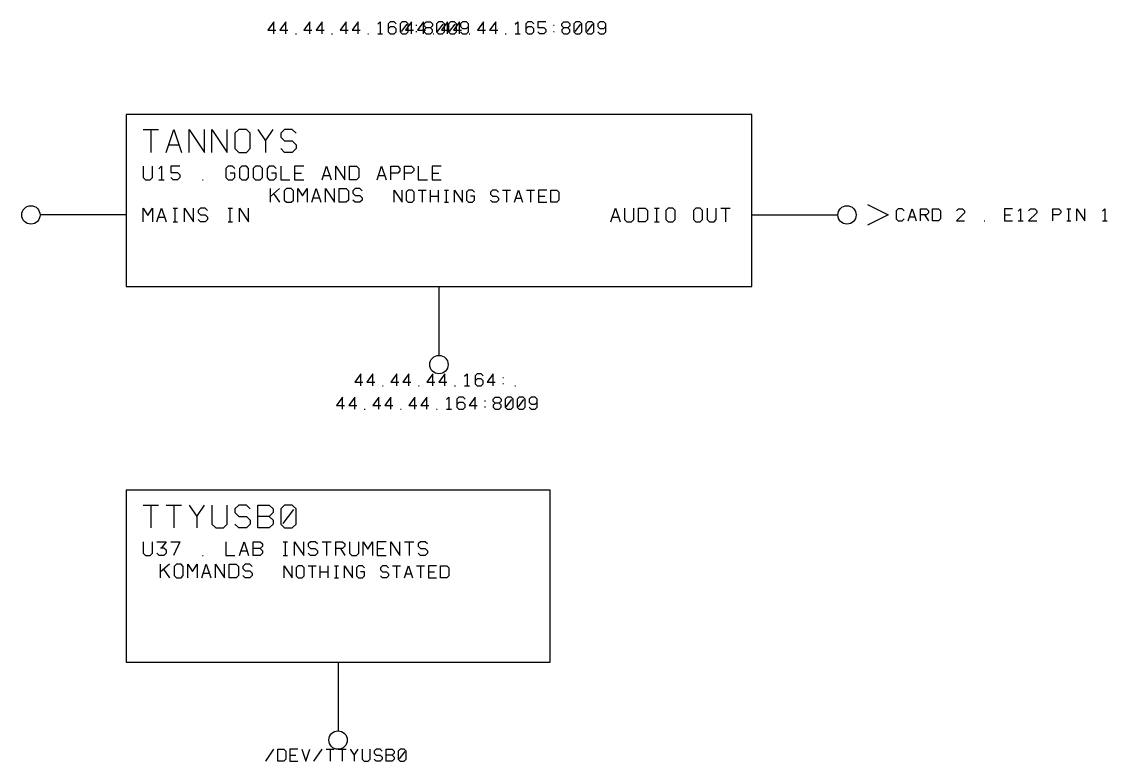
# Model space of a CAD drawing. Header units: millimetres. Extents: x 10 to 2534, y 10 to 1372.
# Drawn here: x 603.9 to 793.3, y 1070.3 to 1199.3 of the extents above; entities that cross this region are included whole.
import ezdxf

# ---------------------------------------------------------------- set-up
doc = ezdxf.new("R2010")
doc.units = ezdxf.units.MM
for name, color, linetype, lineweight in [('DEVICE', 7, 'CONTINUOUS', 25), ('LABEL', 8, 'CONTINUOUS', 25), ('PANE', 250, 'CONTINUOUS', 25), ('POINT', 4, 'CONTINUOUS', 25), ('PORT_BUS', 5, 'CONTINUOUS', 25), ('PORT_IN', 3, 'CONTINUOUS', 25), ('PORT_OUT', 30, 'CONTINUOUS', 25), ('PORTAL', 2, 'CONTINUOUS', 25)]:
    doc.layers.add(name, color=color, linetype=linetype, lineweight=lineweight)

msp = doc.modelspace()

# ---------------------------------------------------------------- linework, layer by layer
at = {"layer": 'DEVICE'}
for points in [[(622.1, 1153.1), (731.3, 1153.1), (731.3, 1183.1), (622.1, 1183.1)], [(622.1, 1087.6), (696.1, 1087.6), (696.1, 1117.6), (622.1, 1117.6)]]:
    msp.add_lwpolyline(points, close=True, dxfattribs=at)
at = {"layer": 'LABEL'}
for points in [[(625.1, 1180.5), (627.766667, 1180.5)], [(626.433333, 1180.5), (626.433333, 1176.5)], [(629.1, 1176.5), (630.433333, 1180.5), (631.766667, 1176.5)], [(633.1, 1176.5), (633.1, 1180.5), (635.766667, 1176.5), (635.766667, 1180.5)], [(637.1, 1176.5), (637.1, 1180.5), (639.766667, 1176.5), (639.766667, 1180.5)], [(641.766667, 1176.5), (643.1, 1176.5), (643.766667, 1177.166667), (643.766667, 1179.833333), (643.1, 1180.5), (641.766667, 1180.5), (641.1, 1179.833333), (641.1, 1177.166667), (641.766667, 1176.5)], [(645.1, 1180.5), (646.433333, 1178.5), (647.766667, 1180.5)], [(651.766667, 1179.833333), (651.1, 1180.5), (649.766667, 1180.5), (649.1, 1179.833333), (649.1, 1179.166667), (649.766667, 1178.5), (651.1, 1178.5), (651.766667, 1177.833333), (651.766667, 1177.166667), (651.1, 1176.5), (649.766667, 1176.5), (649.1, 1177.166667)], [(646.433333, 1178.5), (646.433333, 1176.5)], [(629.566667, 1177.833333), (631.3, 1177.833333)], [(625.1, 1174.1), (625.1, 1172.1), (625.5, 1171.7), (626.3, 1171.7), (626.7, 1172.1), (626.7, 1174.1)], [(627.82, 1173.62), (628.3, 1174.1), (628.3, 1171.7)], [(631.5, 1174.1), (629.9, 1174.1), (629.9, 1172.98), (631.1, 1172.98), (631.5, 1172.58), (631.5, 1172.1), (631.1, 1171.7), (630.3, 1171.7), (629.9, 1172.1)], [(641.1, 1173.7), (640.7, 1174.1), (639.9, 1174.1), (639.5, 1173.7), (639.5, 1172.1), (639.9, 1171.7), (640.7, 1171.7), (641.1, 1172.1), (641.1, 1172.9), (640.3, 1172.9)], [(642.3, 1171.7), (643.1, 1171.7), (643.5, 1172.1), (643.5, 1173.7), (643.1, 1174.1), (642.3, 1174.1), (641.9, 1173.7), (641.9, 1172.1), (642.3, 1171.7)], [(644.7, 1171.7), (645.5, 1171.7), (645.9, 1172.1), (645.9, 1173.7), (645.5, 1174.1), (644.7, 1174.1), (644.3, 1173.7), (644.3, 1172.1), (644.7, 1171.7)], [(648.3, 1173.7), (647.9, 1174.1), (647.1, 1174.1), (646.7, 1173.7), (646.7, 1172.1), (647.1, 1171.7), (647.9, 1171.7), (648.3, 1172.1), (648.3, 1172.9), (647.5, 1172.9)], [(649.1, 1174.1), (649.1, 1171.7), (650.7, 1171.7)], [(653.1, 1174.1), (651.5, 1174.1), (651.5, 1171.7), (653.1, 1171.7)], [(651.5, 1172.9), (652.7, 1172.9)], [(656.3, 1171.7), (657.1, 1174.1), (657.9, 1171.7)], [(658.7, 1171.7), (658.7, 1174.1), (660.3, 1171.7), (660.3, 1174.1)], [(661.1, 1171.7), (661.1, 1174.1), (662.3, 1174.1), (662.7, 1173.7), (662.7, 1172.1), (662.3, 1171.7), (661.1, 1171.7)], [(665.9, 1171.7), (666.7, 1174.1), (667.5, 1171.7)], [(668.3, 1171.7), (668.3, 1174.1), (669.5, 1174.1), (669.9, 1173.7), (669.9, 1173.3), (669.5, 1172.9), (668.3, 1172.9)], [(670.7, 1171.7), (670.7, 1174.1), (671.9, 1174.1), (672.3, 1173.7), (672.3, 1173.3), (671.9, 1172.9), (670.7, 1172.9)], [(673.1, 1174.1), (673.1, 1171.7), (674.7, 1171.7)], [(677.1, 1174.1), (675.5, 1174.1), (675.5, 1171.7), (677.1, 1171.7)], [(675.5, 1172.9), (676.7, 1172.9)], [(627.82, 1171.7), (628.78, 1171.7)], [(635.42, 1171.7), (635.58, 1171.7)], [(656.58, 1172.5), (657.62, 1172.5)], [(666.18, 1172.5), (667.22, 1172.5)], [(625.1, 1164.4), (625.1, 1166.8), (625.9, 1165.52), (626.7, 1166.8), (626.7, 1164.4)], [(627.5, 1164.4), (628.3, 1166.8), (629.1, 1164.4)], [(627.78, 1165.2), (628.82, 1165.2)], [(630.3, 1166.8), (631.1, 1166.8)], [(630.7, 1164.4), (630.7, 1166.8)], [(632.3, 1164.4), (632.3, 1166.8), (633.9, 1164.4), (633.9, 1166.8)], [(636.3, 1166.4), (635.9, 1166.8), (635.1, 1166.8), (634.7, 1166.4), (634.7, 1166), (635.1, 1165.6), (635.9, 1165.6), (636.3, 1165.2), (636.3, 1164.8), (635.9, 1164.4), (635.1, 1164.4), (634.7, 1164.8)], [(639.9, 1166.8), (640.7, 1166.8)], [(640.3, 1164.4), (640.3, 1166.8)], [(641.9, 1164.4), (641.9, 1166.8), (643.5, 1164.4), (643.5, 1166.8)], [(706.7, 1164.4), (707.5, 1166.8), (708.3, 1164.4)], [(706.98, 1165.2), (708.02, 1165.2)], [(709.1, 1166.8), (709.1, 1164.8), (709.5, 1164.4), (710.3, 1164.4), (710.7, 1164.8), (710.7, 1166.8)], [(711.5, 1164.4), (711.5, 1166.8), (712.7, 1166.8), (713.1, 1166.4), (713.1, 1164.8), (712.7, 1164.4), (711.5, 1164.4)], [(714.3, 1166.8), (715.1, 1166.8)], [(714.7, 1164.4), (714.7, 1166.8)], [(716.7, 1164.4), (717.5, 1164.4), (717.9, 1164.8), (717.9, 1166.4), (717.5, 1166.8), (716.7, 1166.8), (716.3, 1166.4), (716.3, 1164.8), (716.7, 1164.4)], [(721.5, 1164.4), (722.3, 1164.4), (722.7, 1164.8), (722.7, 1166.4), (722.3, 1166.8), (721.5, 1166.8), (721.1, 1166.4), (721.1, 1164.8), (721.5, 1164.4)], [(723.5, 1166.8), (723.5, 1164.8), (723.9, 1164.4), (724.7, 1164.4), (725.1, 1164.8), (725.1, 1166.8)], [(725.9, 1166.8), (727.5, 1166.8)], [(726.7, 1166.8), (726.7, 1164.4)], [(630.3, 1164.4), (631.1, 1164.4)], [(639.9, 1164.4), (640.7, 1164.4)], [(714.3, 1164.4), (715.1, 1164.4)], [(663.05, 1135.8), (663.05, 1137.9), (662, 1136.43), (663.4, 1136.43)], [(665.15, 1135.8), (665.15, 1137.9), (664.1, 1136.43), (665.5, 1136.43)], [(669.35, 1135.8), (669.35, 1137.9), (668.3, 1136.43), (669.7, 1136.43)], [(671.45, 1135.8), (671.45, 1137.9), (670.4, 1136.43), (671.8, 1136.43)], [(675.65, 1135.8), (675.65, 1137.9), (674.6, 1136.43), (676, 1136.43)], [(677.75, 1135.8), (677.75, 1137.9), (676.7, 1136.43), (678.1, 1136.43)], [(681.18, 1137.48), (681.6, 1137.9), (681.6, 1135.8)], [(684.4, 1137.55), (684.05, 1137.9), (683.35, 1137.9), (683, 1137.55), (683, 1136.15), (683.35, 1135.8), (684.05, 1135.8), (684.4, 1136.15), (684.4, 1136.64), (684.05, 1136.99), (683.35, 1136.99), (683, 1136.64)], [(686.15, 1135.8), (686.15, 1137.9), (685.1, 1136.43), (686.5, 1136.43)], [(687.83, 1137.27), (687.97, 1137.27)], [(666.83, 1135.8), (666.97, 1135.8)], [(673.13, 1135.8), (673.27, 1135.8)], [(679.43, 1135.8), (679.57, 1135.8)], [(681.18, 1135.8), (682.02, 1135.8)], [(687.83, 1136.22), (687.97, 1136.22)], [(689.93, 1135.8), (690.07, 1135.8)], [(625.1, 1115), (627.766667, 1115)], [(626.433333, 1115), (626.433333, 1111)], [(629.1, 1115), (631.766667, 1115)], [(630.433333, 1115), (630.433333, 1111)], [(633.1, 1115), (634.433333, 1113), (635.766667, 1115)], [(637.1, 1115), (637.1, 1111.666667), (637.766667, 1111), (639.1, 1111), (639.766667, 1111.666667), (639.766667, 1115)], [(643.766667, 1114.333333), (643.1, 1115), (641.766667, 1115), (641.1, 1114.333333), (641.1, 1113.666667), (641.766667, 1113), (643.1, 1113), (643.766667, 1112.333333), (643.766667, 1111.666667), (643.1, 1111), (641.766667, 1111), (641.1, 1111.666667)], [(645.1, 1111), (645.1, 1115), (647.1, 1115), (647.766667, 1114.333333), (647.766667, 1113.666667), (647.1, 1113), (645.1, 1113)], [(649.766667, 1111), (651.1, 1111), (651.766667, 1111.666667), (651.766667, 1114.333333), (651.1, 1115), (649.766667, 1115), (649.1, 1114.333333), (649.1, 1111.666667), (649.766667, 1111)], [(649.5, 1111.8), (651.366667, 1114.2)], [(634.433333, 1113), (634.433333, 1111)], [(647.1, 1113), (647.766667, 1112.333333), (647.766667, 1111.666667), (647.1, 1111), (645.1, 1111)], [(625.1, 1108.6), (625.1, 1106.6), (625.5, 1106.2), (626.3, 1106.2), (626.7, 1106.6), (626.7, 1108.6)], [(627.5, 1108.6), (629.1, 1108.6), (628.3, 1107.56)], [(629.9, 1108.6), (631.5, 1108.6), (630.38, 1106.2)], [(639.5, 1108.6), (639.5, 1106.2), (641.1, 1106.2)], [(641.9, 1106.2), (642.7, 1108.6), (643.5, 1106.2)], [(644.3, 1106.2), (644.3, 1108.6), (645.5, 1108.6), (645.9, 1108.2), (645.9, 1107.8), (645.5, 1107.4), (644.3, 1107.4)], [(649.5, 1108.6), (650.3, 1108.6)], [(649.9, 1106.2), (649.9, 1108.6)], [(651.5, 1106.2), (651.5, 1108.6), (653.1, 1106.2), (653.1, 1108.6)], [(655.5, 1108.2), (655.1, 1108.6), (654.3, 1108.6), (653.9, 1108.2), (653.9, 1107.8), (654.3, 1107.4), (655.1, 1107.4), (655.5, 1107), (655.5, 1106.6), (655.1, 1106.2), (654.3, 1106.2), (653.9, 1106.6)], [(656.3, 1108.6), (657.9, 1108.6)], [(657.1, 1108.6), (657.1, 1106.2)], [(658.7, 1106.2), (658.7, 1108.6), (659.9, 1108.6), (660.3, 1108.2), (660.3, 1107.8), (659.9, 1107.4), (658.7, 1107.4)], [(661.1, 1108.6), (661.1, 1106.6), (661.5, 1106.2), (662.3, 1106.2), (662.7, 1106.6), (662.7, 1108.6)], [(663.5, 1106.2), (663.5, 1108.6), (664.3, 1107.32), (665.1, 1108.6), (665.1, 1106.2)], [(667.5, 1108.6), (665.9, 1108.6), (665.9, 1106.2), (667.5, 1106.2)], [(668.3, 1106.2), (668.3, 1108.6), (669.9, 1106.2), (669.9, 1108.6)], [(670.7, 1108.6), (672.3, 1108.6)], [(671.5, 1108.6), (671.5, 1106.2)], [(674.7, 1108.2), (674.3, 1108.6), (673.5, 1108.6), (673.1, 1108.2), (673.1, 1107.8), (673.5, 1107.4), (674.3, 1107.4), (674.7, 1107), (674.7, 1106.6), (674.3, 1106.2), (673.5, 1106.2), (673.1, 1106.6)], [(628.14, 1107.56), (628.7, 1107.56), (629.1, 1107.16), (629.1, 1106.6), (628.7, 1106.2), (627.9, 1106.2), (627.5, 1106.6)], [(642.18, 1107), (643.22, 1107)], [(645.5, 1107.4), (645.9, 1107), (645.9, 1106.6), (645.5, 1106.2), (644.3, 1106.2)], [(659.5, 1107.4), (660.3, 1106.2)], [(665.9, 1107.4), (667.1, 1107.4)], [(635.42, 1106.2), (635.58, 1106.2)], [(649.5, 1106.2), (650.3, 1106.2)], [(646.5, 1070.3), (647.9, 1072.4)], [(648.6, 1070.3), (648.6, 1072.4), (649.65, 1072.4), (650, 1072.05), (650, 1070.65), (649.65, 1070.3), (648.6, 1070.3)], [(652.1, 1072.4), (650.7, 1072.4), (650.7, 1070.3), (652.1, 1070.3)], [(652.8, 1072.4), (653.5, 1070.3), (654.2, 1072.4)], [(654.9, 1070.3), (656.3, 1072.4)], [(657, 1072.4), (658.4, 1072.4)], [(657.7, 1072.4), (657.7, 1070.3)], [(659.1, 1072.4), (660.5, 1072.4)], [(659.8, 1072.4), (659.8, 1070.3)], [(661.2, 1072.4), (661.9, 1071.35), (662.6, 1072.4)], [(663.3, 1072.4), (663.3, 1070.65), (663.65, 1070.3), (664.35, 1070.3), (664.7, 1070.65), (664.7, 1072.4)], [(666.8, 1072.05), (666.45, 1072.4), (665.75, 1072.4), (665.4, 1072.05), (665.4, 1071.7), (665.75, 1071.35), (666.45, 1071.35), (666.8, 1071), (666.8, 1070.65), (666.45, 1070.3), (665.75, 1070.3), (665.4, 1070.65)], [(667.5, 1070.3), (667.5, 1072.4), (668.55, 1072.4), (668.9, 1072.05), (668.9, 1071.7), (668.55, 1071.35), (667.5, 1071.35)], [(669.95, 1070.3), (670.65, 1070.3), (671, 1070.65), (671, 1072.05), (670.65, 1072.4), (669.95, 1072.4), (669.6, 1072.05), (669.6, 1070.65), (669.95, 1070.3)], [(650.7, 1071.35), (651.75, 1071.35)], [(661.9, 1071.35), (661.9, 1070.3)], [(668.55, 1071.35), (668.9, 1071), (668.9, 1070.65), (668.55, 1070.3), (667.5, 1070.3)], [(669.81, 1070.72), (670.79, 1071.98)]]:
    msp.add_lwpolyline(points, dxfattribs=at)
at = {"layer": 'PANE'}
for points in [[(647.3, 1167.8), (647.3, 1170.2)], [(648.9, 1170.2), (647.3, 1168.84)], [(647.86, 1169.32), (648.9, 1167.8)], [(650.1, 1167.8), (650.9, 1167.8), (651.3, 1168.2), (651.3, 1169.8), (650.9, 1170.2), (650.1, 1170.2), (649.7, 1169.8), (649.7, 1168.2), (650.1, 1167.8)], [(652.1, 1167.8), (652.1, 1170.2), (652.9, 1168.92), (653.7, 1170.2), (653.7, 1167.8)], [(654.5, 1167.8), (655.3, 1170.2), (656.1, 1167.8)], [(656.9, 1167.8), (656.9, 1170.2), (658.5, 1167.8), (658.5, 1170.2)], [(659.3, 1167.8), (659.3, 1170.2), (660.5, 1170.2), (660.9, 1169.8), (660.9, 1168.2), (660.5, 1167.8), (659.3, 1167.8)], [(663.3, 1169.8), (662.9, 1170.2), (662.1, 1170.2), (661.7, 1169.8), (661.7, 1169.4), (662.1, 1169), (662.9, 1169), (663.3, 1168.6), (663.3, 1168.2), (662.9, 1167.8), (662.1, 1167.8), (661.7, 1168.2)], [(668.9, 1167.8), (668.9, 1169.9), (670.3, 1167.8), (670.3, 1169.9)], [(671.35, 1167.8), (672.05, 1167.8), (672.4, 1168.15), (672.4, 1169.55), (672.05, 1169.9), (671.35, 1169.9), (671, 1169.55), (671, 1168.15), (671.35, 1167.8)], [(673.1, 1169.9), (674.5, 1169.9)], [(673.8, 1169.9), (673.8, 1167.8)], [(675.2, 1167.8), (675.2, 1169.9)], [(675.2, 1168.85), (676.6, 1168.85)], [(676.6, 1167.8), (676.6, 1169.9)], [(677.65, 1169.9), (678.35, 1169.9)], [(678, 1167.8), (678, 1169.9)], [(679.4, 1167.8), (679.4, 1169.9), (680.8, 1167.8), (680.8, 1169.9)], [(682.9, 1169.55), (682.55, 1169.9), (681.85, 1169.9), (681.5, 1169.55), (681.5, 1168.15), (681.85, 1167.8), (682.55, 1167.8), (682.9, 1168.15), (682.9, 1168.85), (682.2, 1168.85)], [(687.1, 1169.55), (686.75, 1169.9), (686.05, 1169.9), (685.7, 1169.55), (685.7, 1169.2), (686.05, 1168.85), (686.75, 1168.85), (687.1, 1168.5), (687.1, 1168.15), (686.75, 1167.8), (686.05, 1167.8), (685.7, 1168.15)], [(687.8, 1169.9), (689.2, 1169.9)], [(688.5, 1169.9), (688.5, 1167.8)], [(689.9, 1167.8), (690.6, 1169.9), (691.3, 1167.8)], [(692, 1169.9), (693.4, 1169.9)], [(692.7, 1169.9), (692.7, 1167.8)], [(695.5, 1169.9), (694.1, 1169.9), (694.1, 1167.8), (695.5, 1167.8)], [(694.1, 1168.85), (695.15, 1168.85)], [(696.2, 1167.8), (696.2, 1169.9), (697.25, 1169.9), (697.6, 1169.55), (697.6, 1168.15), (697.25, 1167.8), (696.2, 1167.8)], [(654.78, 1168.6), (655.82, 1168.6)], [(677.65, 1167.8), (678.35, 1167.8)], [(690.145, 1168.5), (691.055, 1168.5)], [(628.1, 1102.3), (628.1, 1104.7)], [(629.7, 1104.7), (628.1, 1103.34)], [(630.9, 1102.3), (631.7, 1102.3), (632.1, 1102.7), (632.1, 1104.3), (631.7, 1104.7), (630.9, 1104.7), (630.5, 1104.3), (630.5, 1102.7), (630.9, 1102.3)], [(632.9, 1102.3), (632.9, 1104.7), (633.7, 1103.42), (634.5, 1104.7), (634.5, 1102.3)], [(635.3, 1102.3), (636.1, 1104.7), (636.9, 1102.3)], [(637.7, 1102.3), (637.7, 1104.7), (639.3, 1102.3), (639.3, 1104.7)], [(640.1, 1102.3), (640.1, 1104.7), (641.3, 1104.7), (641.7, 1104.3), (641.7, 1102.7), (641.3, 1102.3), (640.1, 1102.3)], [(644.1, 1104.3), (643.7, 1104.7), (642.9, 1104.7), (642.5, 1104.3), (642.5, 1103.9), (642.9, 1103.5), (643.7, 1103.5), (644.1, 1103.1), (644.1, 1102.7), (643.7, 1102.3), (642.9, 1102.3), (642.5, 1102.7)], [(649.7, 1102.3), (649.7, 1104.4), (651.1, 1102.3), (651.1, 1104.4)], [(652.15, 1102.3), (652.85, 1102.3), (653.2, 1102.65), (653.2, 1104.05), (652.85, 1104.4), (652.15, 1104.4), (651.8, 1104.05), (651.8, 1102.65), (652.15, 1102.3)], [(653.9, 1104.4), (655.3, 1104.4)], [(654.6, 1104.4), (654.6, 1102.3)], [(656, 1102.3), (656, 1104.4)], [(657.4, 1102.3), (657.4, 1104.4)], [(658.45, 1104.4), (659.15, 1104.4)], [(658.8, 1102.3), (658.8, 1104.4)], [(660.2, 1102.3), (660.2, 1104.4), (661.6, 1102.3), (661.6, 1104.4)], [(663.7, 1104.05), (663.35, 1104.4), (662.65, 1104.4), (662.3, 1104.05), (662.3, 1102.65), (662.65, 1102.3), (663.35, 1102.3), (663.7, 1102.65), (663.7, 1103.35), (663, 1103.35)], [(667.9, 1104.05), (667.55, 1104.4), (666.85, 1104.4), (666.5, 1104.05), (666.5, 1103.7), (666.85, 1103.35), (667.55, 1103.35), (667.9, 1103), (667.9, 1102.65), (667.55, 1102.3), (666.85, 1102.3), (666.5, 1102.65)], [(668.6, 1104.4), (670, 1104.4)], [(669.3, 1104.4), (669.3, 1102.3)], [(670.7, 1102.3), (671.4, 1104.4), (672.1, 1102.3)], [(672.8, 1104.4), (674.2, 1104.4)], [(673.5, 1104.4), (673.5, 1102.3)], [(676.3, 1104.4), (674.9, 1104.4), (674.9, 1102.3), (676.3, 1102.3)], [(677, 1102.3), (677, 1104.4), (678.05, 1104.4), (678.4, 1104.05), (678.4, 1102.65), (678.05, 1102.3), (677, 1102.3)], [(628.66, 1103.82), (629.7, 1102.3)], [(635.58, 1103.1), (636.62, 1103.1)], [(656, 1103.35), (657.4, 1103.35)], [(670.945, 1103), (671.855, 1103)], [(674.9, 1103.35), (675.95, 1103.35)], [(658.45, 1102.3), (659.15, 1102.3)]]:
    msp.add_lwpolyline(points, dxfattribs=at)
at = {"layer": 'POINT'}
for centre in [(605.5, 1165.6), (747.9, 1165.6), (676.7, 1139.5), (659.1, 1074)]:
    msp.add_circle(centre, 1.6, dxfattribs=at)
at = {"layer": 'PORT_BUS'}
for p, q in [((676.7, 1153.1), (676.7, 1141.1)), ((659.1, 1087.6), (659.1, 1075.6))]:
    msp.add_line(p, q, dxfattribs=at)
at = {"layer": 'PORT_IN'}
msp.add_line((622.1, 1165.6), (607.1, 1165.6), dxfattribs=at)
at = {"layer": 'PORT_OUT'}
msp.add_line((731.3, 1165.6), (746.3, 1165.6), dxfattribs=at)
at = {"layer": 'PORTAL'}
for points in [[(647.9, 1197.2), (647.9, 1199.3), (646.85, 1197.83), (648.25, 1197.83)], [(650, 1197.2), (650, 1199.3), (648.95, 1197.83), (650.35, 1197.83)], [(654.2, 1197.2), (654.2, 1199.3), (653.15, 1197.83), (654.55, 1197.83)], [(656.3, 1197.2), (656.3, 1199.3), (655.25, 1197.83), (656.65, 1197.83)], [(660.5, 1197.2), (660.5, 1199.3), (659.45, 1197.83), (660.85, 1197.83)], [(662.6, 1197.2), (662.6, 1199.3), (661.55, 1197.83), (662.95, 1197.83)], [(666.03, 1198.88), (666.45, 1199.3), (666.45, 1197.2)], [(669.25, 1198.95), (668.9, 1199.3), (668.2, 1199.3), (667.85, 1198.95), (667.85, 1197.55), (668.2, 1197.2), (668.9, 1197.2), (669.25, 1197.55), (669.25, 1198.04), (668.9, 1198.39), (668.2, 1198.39), (667.85, 1198.04)], [(670.3, 1197.2), (671, 1197.2), (671.35, 1197.55), (671.35, 1198.95), (671, 1199.3), (670.3, 1199.3), (669.95, 1198.95), (669.95, 1197.55), (670.3, 1197.2)], [(671.9, 1197.2), (671.9, 1199.3), (670.85, 1197.83), (672.25, 1197.83)], [(674, 1197.2), (674, 1199.3), (672.95, 1197.83), (674.35, 1197.83)], [(674.5, 1198.25), (674.15, 1198.6), (674.15, 1198.95), (674.5, 1199.3), (675.2, 1199.3), (675.55, 1198.95), (675.55, 1198.6), (675.2, 1198.25), (674.5, 1198.25), (674.15, 1197.9), (674.15, 1197.55), (674.5, 1197.2), (675.2, 1197.2), (675.55, 1197.55), (675.55, 1197.9), (675.2, 1198.25)], [(676.6, 1197.2), (677.3, 1197.2), (677.65, 1197.55), (677.65, 1198.95), (677.3, 1199.3), (676.6, 1199.3), (676.25, 1198.95), (676.25, 1197.55), (676.6, 1197.2)], [(678.2, 1197.2), (678.2, 1199.3), (677.15, 1197.83), (678.55, 1197.83)], [(678.7, 1197.2), (679.4, 1197.2), (679.75, 1197.55), (679.75, 1198.95), (679.4, 1199.3), (678.7, 1199.3), (678.35, 1198.95), (678.35, 1197.55), (678.7, 1197.2)], [(680.3, 1197.2), (680.3, 1199.3), (679.25, 1197.83), (680.65, 1197.83)], [(680.45, 1197.55), (680.8, 1197.2), (681.5, 1197.2), (681.85, 1197.55), (681.85, 1198.95), (681.5, 1199.3), (680.8, 1199.3), (680.45, 1198.95), (680.45, 1198.46), (680.8, 1198.11), (681.5, 1198.11), (681.85, 1198.46)], [(684.5, 1197.2), (684.5, 1199.3), (683.45, 1197.83), (684.85, 1197.83)], [(686.6, 1197.2), (686.6, 1199.3), (685.55, 1197.83), (686.95, 1197.83)], [(690.03, 1198.88), (690.45, 1199.3), (690.45, 1197.2)], [(693.25, 1198.95), (692.9, 1199.3), (692.2, 1199.3), (691.85, 1198.95), (691.85, 1197.55), (692.2, 1197.2), (692.9, 1197.2), (693.25, 1197.55), (693.25, 1198.04), (692.9, 1198.39), (692.2, 1198.39), (691.85, 1198.04)], [(695.35, 1199.3), (693.95, 1199.3), (693.95, 1198.32), (695, 1198.32), (695.35, 1197.97), (695.35, 1197.55), (695, 1197.2), (694.3, 1197.2), (693.95, 1197.55)], [(698.5, 1198.25), (698.15, 1198.6), (698.15, 1198.95), (698.5, 1199.3), (699.2, 1199.3), (699.55, 1198.95), (699.55, 1198.6), (699.2, 1198.25), (698.5, 1198.25), (698.15, 1197.9), (698.15, 1197.55), (698.5, 1197.2), (699.2, 1197.2), (699.55, 1197.55), (699.55, 1197.9), (699.2, 1198.25)], [(700.6, 1197.2), (701.3, 1197.2), (701.65, 1197.55), (701.65, 1198.95), (701.3, 1199.3), (700.6, 1199.3), (700.25, 1198.95), (700.25, 1197.55), (700.6, 1197.2)], [(702.7, 1197.2), (703.4, 1197.2), (703.75, 1197.55), (703.75, 1198.95), (703.4, 1199.3), (702.7, 1199.3), (702.35, 1198.95), (702.35, 1197.55), (702.7, 1197.2)], [(704.45, 1197.55), (704.8, 1197.2), (705.5, 1197.2), (705.85, 1197.55), (705.85, 1198.95), (705.5, 1199.3), (704.8, 1199.3), (704.45, 1198.95), (704.45, 1198.46), (704.8, 1198.11), (705.5, 1198.11), (705.85, 1198.46)], [(651.68, 1197.2), (651.82, 1197.2)], [(657.98, 1197.2), (658.12, 1197.2)], [(664.28, 1197.2), (664.42, 1197.2)], [(666.03, 1197.2), (666.87, 1197.2)], [(670.16, 1197.62), (671.14, 1198.88)], [(672.68, 1198.67), (672.82, 1198.67)], [(672.68, 1197.62), (672.82, 1197.62)], [(675.68, 1197.2), (675.82, 1197.2)], [(676.46, 1197.62), (677.44, 1198.88)], [(678.56, 1197.62), (679.54, 1198.88)], [(681.98, 1197.2), (682.12, 1197.2)], [(688.28, 1197.2), (688.42, 1197.2)], [(690.03, 1197.2), (690.87, 1197.2)], [(696.68, 1198.67), (696.82, 1198.67)], [(696.68, 1197.62), (696.82, 1197.62)], [(700.46, 1197.62), (701.44, 1198.88)], [(702.56, 1197.62), (703.54, 1198.88)], [(751.5, 1167.4), (755.1, 1165.6), (751.5, 1163.8)], [(757.9, 1166.3), (757.55, 1166.65), (756.85, 1166.65), (756.5, 1166.3), (756.5, 1164.9), (756.85, 1164.55), (757.55, 1164.55), (757.9, 1164.9)], [(758.6, 1164.55), (759.3, 1166.65), (760, 1164.55)], [(758.845, 1165.25), (759.755, 1165.25)], [(760.7, 1164.55), (760.7, 1166.65), (761.75, 1166.65), (762.1, 1166.3), (762.1, 1165.95), (761.75, 1165.6), (760.7, 1165.6)], [(761.4, 1165.6), (762.1, 1164.55)], [(762.8, 1164.55), (762.8, 1166.65), (763.85, 1166.65), (764.2, 1166.3), (764.2, 1164.9), (763.85, 1164.55), (762.8, 1164.55)], [(767, 1166.3), (767.35, 1166.65), (768.05, 1166.65), (768.4, 1166.3), (768.4, 1165.95), (767, 1164.55), (768.4, 1164.55)], [(776.8, 1166.65), (775.4, 1166.65), (775.4, 1164.55), (776.8, 1164.55)], [(775.4, 1165.6), (776.45, 1165.6)], [(777.78, 1166.23), (778.2, 1166.65), (778.2, 1164.55)], [(779.6, 1166.3), (779.95, 1166.65), (780.65, 1166.65), (781, 1166.3), (781, 1165.95), (779.6, 1164.55), (781, 1164.55)], [(783.8, 1164.55), (783.8, 1166.65), (784.85, 1166.65), (785.2, 1166.3), (785.2, 1165.95), (784.85, 1165.6), (783.8, 1165.6)], [(786.25, 1166.65), (786.95, 1166.65)], [(786.6, 1164.55), (786.6, 1166.65)], [(788, 1164.55), (788, 1166.65), (789.4, 1164.55), (789.4, 1166.65)], [(792.48, 1166.23), (792.9, 1166.65), (792.9, 1164.55)], [(771.83, 1164.55), (771.97, 1164.55)], [(777.78, 1164.55), (778.62, 1164.55)], [(786.25, 1164.55), (786.95, 1164.55)], [(792.48, 1164.55), (793.32, 1164.55)], [(659.9, 1131.7), (659.9, 1133.8), (658.85, 1132.33), (660.25, 1132.33)], [(662, 1131.7), (662, 1133.8), (660.95, 1132.33), (662.35, 1132.33)], [(666.2, 1131.7), (666.2, 1133.8), (665.15, 1132.33), (666.55, 1132.33)], [(668.3, 1131.7), (668.3, 1133.8), (667.25, 1132.33), (668.65, 1132.33)], [(672.5, 1131.7), (672.5, 1133.8), (671.45, 1132.33), (672.85, 1132.33)], [(674.6, 1131.7), (674.6, 1133.8), (673.55, 1132.33), (674.95, 1132.33)], [(678.03, 1133.38), (678.45, 1133.8), (678.45, 1131.7)], [(681.25, 1133.45), (680.9, 1133.8), (680.2, 1133.8), (679.85, 1133.45), (679.85, 1132.05), (680.2, 1131.7), (680.9, 1131.7), (681.25, 1132.05), (681.25, 1132.54), (680.9, 1132.89), (680.2, 1132.89), (679.85, 1132.54)], [(683, 1131.7), (683, 1133.8), (681.95, 1132.33), (683.35, 1132.33)], [(684.68, 1133.17), (684.82, 1133.17)], [(686.5, 1132.75), (686.15, 1133.1), (686.15, 1133.45), (686.5, 1133.8), (687.2, 1133.8), (687.55, 1133.45), (687.55, 1133.1), (687.2, 1132.75), (686.5, 1132.75), (686.15, 1132.4), (686.15, 1132.05), (686.5, 1131.7), (687.2, 1131.7), (687.55, 1132.05), (687.55, 1132.4), (687.2, 1132.75)], [(688.6, 1131.7), (689.3, 1131.7), (689.65, 1132.05), (689.65, 1133.45), (689.3, 1133.8), (688.6, 1133.8), (688.25, 1133.45), (688.25, 1132.05), (688.6, 1131.7)], [(688.46, 1132.12), (689.44, 1133.38)], [(690.7, 1131.7), (691.4, 1131.7), (691.75, 1132.05), (691.75, 1133.45), (691.4, 1133.8), (690.7, 1133.8), (690.35, 1133.45), (690.35, 1132.05), (690.7, 1131.7)], [(690.56, 1132.12), (691.54, 1133.38)], [(692.45, 1132.05), (692.8, 1131.7), (693.5, 1131.7), (693.85, 1132.05), (693.85, 1133.45), (693.5, 1133.8), (692.8, 1133.8), (692.45, 1133.45), (692.45, 1132.96), (692.8, 1132.61), (693.5, 1132.61), (693.85, 1132.96)], [(663.68, 1131.7), (663.82, 1131.7)], [(669.98, 1131.7), (670.12, 1131.7)], [(676.28, 1131.7), (676.42, 1131.7)], [(678.03, 1131.7), (678.87, 1131.7)], [(684.68, 1132.12), (684.82, 1132.12)]]:
    msp.add_lwpolyline(points, dxfattribs=at)

doc.saveas('drawing.dxf')
